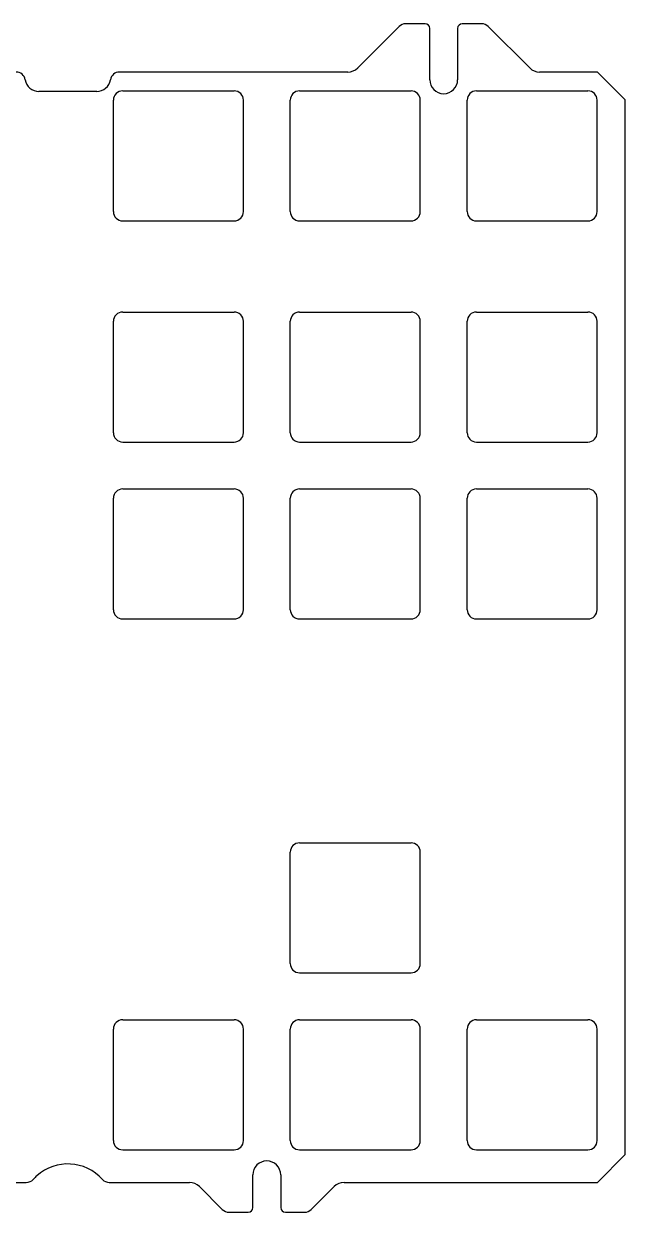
# Model space of a CAD drawing. Header units: inches. Extents: x -66 to 282, y 76 to 204.
# Drawn here: x 217.5 to 282.3, y 75.9 to 203.9 of the extents above; entities that cross this region are included whole.
import ezdxf

# ---------------------------------------------------------------- set-up
doc = ezdxf.new("R2010")
doc.units = ezdxf.units.IN
doc.header["$MEASUREMENT"] = 0

# ---------------------------------------------------------------- blocks, each defined once
blk = doc.blocks.new('block 158')
at = {"color": 5, "lineweight": 25, "true_color": 0x0000ff}
blk.add_open_spline([(247.21, 96.62), (246.65, 96.62), (246.21, 96.17), (246.21, 95.62)], degree=3, dxfattribs=at)
blk = doc.blocks.new('block 159')
at = {"color": 5, "lineweight": 25, "true_color": 0x0000ff}
blk.add_lwpolyline([(247.21, 96.62), (259.21, 96.62)], dxfattribs=at)
blk = doc.blocks.new('block 160')
at = {"color": 5, "lineweight": 25, "true_color": 0x0000ff}
blk.add_open_spline([(260.21, 95.62), (260.21, 96.17), (259.76, 96.62), (259.21, 96.62)], degree=3, dxfattribs=at)
blk = doc.blocks.new('block 161')
at = {"color": 5, "lineweight": 25, "true_color": 0x0000ff}
blk.add_lwpolyline([(260.21, 83.62), (260.21, 95.62)], dxfattribs=at)
blk = doc.blocks.new('block 162')
at = {"color": 5, "lineweight": 25, "true_color": 0x0000ff}
blk.add_open_spline([(259.21, 82.62), (259.76, 82.62), (260.21, 83.07), (260.21, 83.62)], degree=3, dxfattribs=at)
blk = doc.blocks.new('block 163')
at = {"color": 5, "lineweight": 25, "true_color": 0x0000ff}
blk.add_lwpolyline([(247.21, 82.62), (259.21, 82.62)], dxfattribs=at)
blk = doc.blocks.new('block 164')
at = {"color": 5, "lineweight": 25, "true_color": 0x0000ff}
blk.add_open_spline([(246.21, 83.62), (246.21, 83.07), (246.65, 82.62), (247.21, 82.62)], degree=3, dxfattribs=at)
blk = doc.blocks.new('block 165')
at = {"color": 5, "lineweight": 25, "true_color": 0x0000ff}
blk.add_lwpolyline([(246.21, 83.62), (246.21, 95.62)], dxfattribs=at)
blk = doc.blocks.new('block 166')
at = {"color": 5, "lineweight": 25, "true_color": 0x0000ff}
blk.add_open_spline([(266.26, 96.62), (265.7, 96.62), (265.26, 96.17), (265.26, 95.62)], degree=3, dxfattribs=at)
blk = doc.blocks.new('block 167')
at = {"color": 5, "lineweight": 25, "true_color": 0x0000ff}
blk.add_lwpolyline([(266.26, 96.62), (278.26, 96.62)], dxfattribs=at)
blk = doc.blocks.new('block 168')
at = {"color": 5, "lineweight": 25, "true_color": 0x0000ff}
blk.add_open_spline([(279.26, 95.62), (279.26, 96.17), (278.81, 96.62), (278.26, 96.62)], degree=3, dxfattribs=at)
blk = doc.blocks.new('block 169')
at = {"color": 5, "lineweight": 25, "true_color": 0x0000ff}
blk.add_lwpolyline([(279.26, 83.62), (279.26, 95.62)], dxfattribs=at)
blk = doc.blocks.new('block 170')
at = {"color": 5, "lineweight": 25, "true_color": 0x0000ff}
blk.add_open_spline([(278.26, 82.62), (278.81, 82.62), (279.26, 83.07), (279.26, 83.62)], degree=3, dxfattribs=at)
blk = doc.blocks.new('block 171')
at = {"color": 5, "lineweight": 25, "true_color": 0x0000ff}
blk.add_lwpolyline([(266.26, 82.62), (278.26, 82.62)], dxfattribs=at)
blk = doc.blocks.new('block 172')
at = {"color": 5, "lineweight": 25, "true_color": 0x0000ff}
blk.add_open_spline([(265.26, 83.62), (265.26, 83.07), (265.7, 82.62), (266.26, 82.62)], degree=3, dxfattribs=at)
blk = doc.blocks.new('block 173')
at = {"color": 5, "lineweight": 25, "true_color": 0x0000ff}
blk.add_lwpolyline([(265.26, 83.62), (265.26, 95.62)], dxfattribs=at)
blk = doc.blocks.new('block 206')
at = {"color": 5, "lineweight": 25, "true_color": 0x0000ff}
blk.add_open_spline([(228.16, 96.62), (227.6, 96.62), (227.16, 96.17), (227.16, 95.62)], degree=3, dxfattribs=at)
blk = doc.blocks.new('block 207')
at = {"color": 5, "lineweight": 25, "true_color": 0x0000ff}
blk.add_lwpolyline([(228.16, 96.62), (240.16, 96.62)], dxfattribs=at)
blk = doc.blocks.new('block 208')
at = {"color": 5, "lineweight": 25, "true_color": 0x0000ff}
blk.add_open_spline([(241.16, 95.62), (241.16, 96.17), (240.71, 96.62), (240.16, 96.62)], degree=3, dxfattribs=at)
blk = doc.blocks.new('block 209')
at = {"color": 5, "lineweight": 25, "true_color": 0x0000ff}
blk.add_lwpolyline([(241.16, 83.62), (241.16, 95.62)], dxfattribs=at)
blk = doc.blocks.new('block 210')
at = {"color": 5, "lineweight": 25, "true_color": 0x0000ff}
blk.add_open_spline([(240.16, 82.62), (240.71, 82.62), (241.16, 83.07), (241.16, 83.62)], degree=3, dxfattribs=at)
blk = doc.blocks.new('block 211')
at = {"color": 5, "lineweight": 25, "true_color": 0x0000ff}
blk.add_lwpolyline([(228.16, 82.62), (240.16, 82.62)], dxfattribs=at)
blk = doc.blocks.new('block 212')
at = {"color": 5, "lineweight": 25, "true_color": 0x0000ff}
blk.add_open_spline([(227.16, 83.62), (227.16, 83.07), (227.6, 82.62), (228.16, 82.62)], degree=3, dxfattribs=at)
blk = doc.blocks.new('block 213')
at = {"color": 5, "lineweight": 25, "true_color": 0x0000ff}
blk.add_lwpolyline([(227.16, 83.62), (227.16, 95.62)], dxfattribs=at)
blk = doc.blocks.new('block 238')
at = {"color": 5, "lineweight": 25, "true_color": 0x0000ff}
blk.add_open_spline([(247.21, 115.67), (246.65, 115.67), (246.21, 115.22), (246.21, 114.67)], degree=3, dxfattribs=at)
blk = doc.blocks.new('block 239')
at = {"color": 5, "lineweight": 25, "true_color": 0x0000ff}
blk.add_lwpolyline([(247.21, 115.67), (259.21, 115.67)], dxfattribs=at)
blk = doc.blocks.new('block 240')
at = {"color": 5, "lineweight": 25, "true_color": 0x0000ff}
blk.add_open_spline([(260.21, 114.67), (260.21, 115.22), (259.76, 115.67), (259.21, 115.67)], degree=3, dxfattribs=at)
blk = doc.blocks.new('block 241')
at = {"color": 5, "lineweight": 25, "true_color": 0x0000ff}
blk.add_lwpolyline([(260.21, 102.67), (260.21, 114.67)], dxfattribs=at)
blk = doc.blocks.new('block 242')
at = {"color": 5, "lineweight": 25, "true_color": 0x0000ff}
blk.add_open_spline([(259.21, 101.67), (259.76, 101.67), (260.21, 102.12), (260.21, 102.67)], degree=3, dxfattribs=at)
blk = doc.blocks.new('block 243')
at = {"color": 5, "lineweight": 25, "true_color": 0x0000ff}
blk.add_lwpolyline([(247.21, 101.67), (259.21, 101.67)], dxfattribs=at)
blk = doc.blocks.new('block 244')
at = {"color": 5, "lineweight": 25, "true_color": 0x0000ff}
blk.add_open_spline([(246.21, 102.67), (246.21, 102.12), (246.65, 101.67), (247.21, 101.67)], degree=3, dxfattribs=at)
blk = doc.blocks.new('block 245')
at = {"color": 5, "lineweight": 25, "true_color": 0x0000ff}
blk.add_lwpolyline([(246.21, 102.67), (246.21, 114.67)], dxfattribs=at)
blk = doc.blocks.new('block 286')
at = {"color": 5, "lineweight": 25, "true_color": 0x0000ff}
blk.add_open_spline([(266.26, 153.77), (265.7, 153.77), (265.26, 153.32), (265.26, 152.77)], degree=3, dxfattribs=at)
blk = doc.blocks.new('block 287')
at = {"color": 5, "lineweight": 25, "true_color": 0x0000ff}
blk.add_lwpolyline([(266.26, 153.77), (278.26, 153.77)], dxfattribs=at)
blk = doc.blocks.new('block 288')
at = {"color": 5, "lineweight": 25, "true_color": 0x0000ff}
blk.add_open_spline([(279.26, 152.77), (279.26, 153.32), (278.81, 153.77), (278.26, 153.77)], degree=3, dxfattribs=at)
blk = doc.blocks.new('block 289')
at = {"color": 5, "lineweight": 25, "true_color": 0x0000ff}
blk.add_lwpolyline([(279.26, 140.77), (279.26, 152.77)], dxfattribs=at)
blk = doc.blocks.new('block 290')
at = {"color": 5, "lineweight": 25, "true_color": 0x0000ff}
blk.add_open_spline([(278.26, 139.77), (278.81, 139.77), (279.26, 140.22), (279.26, 140.77)], degree=3, dxfattribs=at)
blk = doc.blocks.new('block 291')
at = {"color": 5, "lineweight": 25, "true_color": 0x0000ff}
blk.add_lwpolyline([(266.26, 139.77), (278.26, 139.77)], dxfattribs=at)
blk = doc.blocks.new('block 292')
at = {"color": 5, "lineweight": 25, "true_color": 0x0000ff}
blk.add_open_spline([(265.26, 140.77), (265.26, 140.22), (265.7, 139.77), (266.26, 139.77)], degree=3, dxfattribs=at)
blk = doc.blocks.new('block 293')
at = {"color": 5, "lineweight": 25, "true_color": 0x0000ff}
blk.add_lwpolyline([(265.26, 140.77), (265.26, 152.77)], dxfattribs=at)
blk = doc.blocks.new('block 318')
at = {"color": 5, "lineweight": 25, "true_color": 0x0000ff}
blk.add_open_spline([(228.16, 153.77), (227.6, 153.77), (227.16, 153.32), (227.16, 152.77)], degree=3, dxfattribs=at)
blk = doc.blocks.new('block 319')
at = {"color": 5, "lineweight": 25, "true_color": 0x0000ff}
blk.add_lwpolyline([(228.16, 153.77), (240.16, 153.77)], dxfattribs=at)
blk = doc.blocks.new('block 320')
at = {"color": 5, "lineweight": 25, "true_color": 0x0000ff}
blk.add_open_spline([(241.16, 152.77), (241.16, 153.32), (240.71, 153.77), (240.16, 153.77)], degree=3, dxfattribs=at)
blk = doc.blocks.new('block 321')
at = {"color": 5, "lineweight": 25, "true_color": 0x0000ff}
blk.add_lwpolyline([(241.16, 140.77), (241.16, 152.77)], dxfattribs=at)
blk = doc.blocks.new('block 322')
at = {"color": 5, "lineweight": 25, "true_color": 0x0000ff}
blk.add_open_spline([(240.16, 139.77), (240.71, 139.77), (241.16, 140.22), (241.16, 140.77)], degree=3, dxfattribs=at)
blk = doc.blocks.new('block 323')
at = {"color": 5, "lineweight": 25, "true_color": 0x0000ff}
blk.add_lwpolyline([(228.16, 139.77), (240.16, 139.77)], dxfattribs=at)
blk = doc.blocks.new('block 324')
at = {"color": 5, "lineweight": 25, "true_color": 0x0000ff}
blk.add_open_spline([(227.16, 140.77), (227.16, 140.22), (227.6, 139.77), (228.16, 139.77)], degree=3, dxfattribs=at)
blk = doc.blocks.new('block 325')
at = {"color": 5, "lineweight": 25, "true_color": 0x0000ff}
blk.add_lwpolyline([(227.16, 140.77), (227.16, 152.77)], dxfattribs=at)
blk = doc.blocks.new('block 326')
at = {"color": 5, "lineweight": 25, "true_color": 0x0000ff}
blk.add_open_spline([(247.21, 153.77), (246.65, 153.77), (246.21, 153.32), (246.21, 152.77)], degree=3, dxfattribs=at)
blk = doc.blocks.new('block 327')
at = {"color": 5, "lineweight": 25, "true_color": 0x0000ff}
blk.add_lwpolyline([(247.21, 153.77), (259.21, 153.77)], dxfattribs=at)
blk = doc.blocks.new('block 328')
at = {"color": 5, "lineweight": 25, "true_color": 0x0000ff}
blk.add_open_spline([(260.21, 152.77), (260.21, 153.32), (259.76, 153.77), (259.21, 153.77)], degree=3, dxfattribs=at)
blk = doc.blocks.new('block 329')
at = {"color": 5, "lineweight": 25, "true_color": 0x0000ff}
blk.add_lwpolyline([(260.21, 140.77), (260.21, 152.77)], dxfattribs=at)
blk = doc.blocks.new('block 330')
at = {"color": 5, "lineweight": 25, "true_color": 0x0000ff}
blk.add_open_spline([(259.21, 139.77), (259.76, 139.77), (260.21, 140.22), (260.21, 140.77)], degree=3, dxfattribs=at)
blk = doc.blocks.new('block 331')
at = {"color": 5, "lineweight": 25, "true_color": 0x0000ff}
blk.add_lwpolyline([(247.21, 139.77), (259.21, 139.77)], dxfattribs=at)
blk = doc.blocks.new('block 332')
at = {"color": 5, "lineweight": 25, "true_color": 0x0000ff}
blk.add_open_spline([(246.21, 140.77), (246.21, 140.22), (246.65, 139.77), (247.21, 139.77)], degree=3, dxfattribs=at)
blk = doc.blocks.new('block 333')
at = {"color": 5, "lineweight": 25, "true_color": 0x0000ff}
blk.add_lwpolyline([(246.21, 140.77), (246.21, 152.77)], dxfattribs=at)
blk = doc.blocks.new('block 350')
at = {"color": 5, "lineweight": 25, "true_color": 0x0000ff}
blk.add_open_spline([(266.26, 172.82), (265.7, 172.82), (265.26, 172.37), (265.26, 171.82)], degree=3, dxfattribs=at)
blk = doc.blocks.new('block 351')
at = {"color": 5, "lineweight": 25, "true_color": 0x0000ff}
blk.add_lwpolyline([(266.26, 172.82), (278.26, 172.82)], dxfattribs=at)
blk = doc.blocks.new('block 352')
at = {"color": 5, "lineweight": 25, "true_color": 0x0000ff}
blk.add_open_spline([(279.26, 171.82), (279.26, 172.37), (278.81, 172.82), (278.26, 172.82)], degree=3, dxfattribs=at)
blk = doc.blocks.new('block 353')
at = {"color": 5, "lineweight": 25, "true_color": 0x0000ff}
blk.add_lwpolyline([(279.26, 159.82), (279.26, 171.82)], dxfattribs=at)
blk = doc.blocks.new('block 354')
at = {"color": 5, "lineweight": 25, "true_color": 0x0000ff}
blk.add_open_spline([(278.26, 158.82), (278.81, 158.82), (279.26, 159.27), (279.26, 159.82)], degree=3, dxfattribs=at)
blk = doc.blocks.new('block 355')
at = {"color": 5, "lineweight": 25, "true_color": 0x0000ff}
blk.add_lwpolyline([(266.26, 158.82), (278.26, 158.82)], dxfattribs=at)
blk = doc.blocks.new('block 356')
at = {"color": 5, "lineweight": 25, "true_color": 0x0000ff}
blk.add_open_spline([(265.26, 159.82), (265.26, 159.27), (265.7, 158.82), (266.26, 158.82)], degree=3, dxfattribs=at)
blk = doc.blocks.new('block 357')
at = {"color": 5, "lineweight": 25, "true_color": 0x0000ff}
blk.add_lwpolyline([(265.26, 159.82), (265.26, 171.82)], dxfattribs=at)
blk = doc.blocks.new('block 646')
at = {"color": 5, "lineweight": 25, "true_color": 0x0000ff}
blk.add_open_spline([(228.16, 196.63), (227.6, 196.63), (227.16, 196.18), (227.16, 195.63)], degree=3, dxfattribs=at)
blk = doc.blocks.new('block 647')
at = {"color": 5, "lineweight": 25, "true_color": 0x0000ff}
blk.add_lwpolyline([(228.16, 196.63), (240.16, 196.63)], dxfattribs=at)
blk = doc.blocks.new('block 648')
at = {"color": 5, "lineweight": 25, "true_color": 0x0000ff}
blk.add_open_spline([(241.16, 195.63), (241.16, 196.18), (240.71, 196.63), (240.16, 196.63)], degree=3, dxfattribs=at)
blk = doc.blocks.new('block 649')
at = {"color": 5, "lineweight": 25, "true_color": 0x0000ff}
blk.add_lwpolyline([(241.16, 183.63), (241.16, 195.63)], dxfattribs=at)
blk = doc.blocks.new('block 650')
at = {"color": 5, "lineweight": 25, "true_color": 0x0000ff}
blk.add_open_spline([(240.16, 182.63), (240.71, 182.63), (241.16, 183.08), (241.16, 183.63)], degree=3, dxfattribs=at)
blk = doc.blocks.new('block 651')
at = {"color": 5, "lineweight": 25, "true_color": 0x0000ff}
blk.add_lwpolyline([(228.16, 182.63), (240.16, 182.63)], dxfattribs=at)
blk = doc.blocks.new('block 652')
at = {"color": 5, "lineweight": 25, "true_color": 0x0000ff}
blk.add_open_spline([(227.16, 183.63), (227.16, 183.08), (227.6, 182.63), (228.16, 182.63)], degree=3, dxfattribs=at)
blk = doc.blocks.new('block 653')
at = {"color": 5, "lineweight": 25, "true_color": 0x0000ff}
blk.add_lwpolyline([(227.16, 183.63), (227.16, 195.63)], dxfattribs=at)
blk = doc.blocks.new('block 678')
at = {"color": 5, "lineweight": 25, "true_color": 0x0000ff}
blk.add_open_spline([(247.21, 196.63), (246.65, 196.63), (246.21, 196.18), (246.21, 195.63)], degree=3, dxfattribs=at)
blk = doc.blocks.new('block 679')
at = {"color": 5, "lineweight": 25, "true_color": 0x0000ff}
blk.add_lwpolyline([(247.21, 196.63), (259.21, 196.63)], dxfattribs=at)
blk = doc.blocks.new('block 680')
at = {"color": 5, "lineweight": 25, "true_color": 0x0000ff}
blk.add_open_spline([(260.21, 195.63), (260.21, 196.18), (259.76, 196.63), (259.21, 196.63)], degree=3, dxfattribs=at)
blk = doc.blocks.new('block 681')
at = {"color": 5, "lineweight": 25, "true_color": 0x0000ff}
blk.add_lwpolyline([(260.21, 183.63), (260.21, 195.63)], dxfattribs=at)
blk = doc.blocks.new('block 682')
at = {"color": 5, "lineweight": 25, "true_color": 0x0000ff}
blk.add_open_spline([(259.21, 182.63), (259.76, 182.63), (260.21, 183.08), (260.21, 183.63)], degree=3, dxfattribs=at)
blk = doc.blocks.new('block 683')
at = {"color": 5, "lineweight": 25, "true_color": 0x0000ff}
blk.add_lwpolyline([(247.21, 182.63), (259.21, 182.63)], dxfattribs=at)
blk = doc.blocks.new('block 684')
at = {"color": 5, "lineweight": 25, "true_color": 0x0000ff}
blk.add_open_spline([(246.21, 183.63), (246.21, 183.08), (246.65, 182.63), (247.21, 182.63)], degree=3, dxfattribs=at)
blk = doc.blocks.new('block 685')
at = {"color": 5, "lineweight": 25, "true_color": 0x0000ff}
blk.add_lwpolyline([(246.21, 183.63), (246.21, 195.63)], dxfattribs=at)
blk = doc.blocks.new('block 702')
at = {"color": 5, "lineweight": 25, "true_color": 0x0000ff}
blk.add_open_spline([(228.16, 172.82), (227.6, 172.82), (227.16, 172.37), (227.16, 171.82)], degree=3, dxfattribs=at)
blk = doc.blocks.new('block 703')
at = {"color": 5, "lineweight": 25, "true_color": 0x0000ff}
blk.add_lwpolyline([(228.16, 172.82), (240.16, 172.82)], dxfattribs=at)
blk = doc.blocks.new('block 704')
at = {"color": 5, "lineweight": 25, "true_color": 0x0000ff}
blk.add_open_spline([(241.16, 171.82), (241.16, 172.37), (240.71, 172.82), (240.16, 172.82)], degree=3, dxfattribs=at)
blk = doc.blocks.new('block 705')
at = {"color": 5, "lineweight": 25, "true_color": 0x0000ff}
blk.add_lwpolyline([(241.16, 159.82), (241.16, 171.82)], dxfattribs=at)
blk = doc.blocks.new('block 706')
at = {"color": 5, "lineweight": 25, "true_color": 0x0000ff}
blk.add_open_spline([(240.16, 158.82), (240.71, 158.82), (241.16, 159.27), (241.16, 159.82)], degree=3, dxfattribs=at)
blk = doc.blocks.new('block 707')
at = {"color": 5, "lineweight": 25, "true_color": 0x0000ff}
blk.add_lwpolyline([(228.16, 158.82), (240.16, 158.82)], dxfattribs=at)
blk = doc.blocks.new('block 708')
at = {"color": 5, "lineweight": 25, "true_color": 0x0000ff}
blk.add_open_spline([(227.16, 159.82), (227.16, 159.27), (227.6, 158.82), (228.16, 158.82)], degree=3, dxfattribs=at)
blk = doc.blocks.new('block 709')
at = {"color": 5, "lineweight": 25, "true_color": 0x0000ff}
blk.add_lwpolyline([(227.16, 159.82), (227.16, 171.82)], dxfattribs=at)
blk = doc.blocks.new('block 710')
at = {"color": 5, "lineweight": 25, "true_color": 0x0000ff}
blk.add_open_spline([(266.26, 196.63), (265.7, 196.63), (265.26, 196.18), (265.26, 195.63)], degree=3, dxfattribs=at)
blk = doc.blocks.new('block 711')
at = {"color": 5, "lineweight": 25, "true_color": 0x0000ff}
blk.add_lwpolyline([(266.26, 196.63), (278.26, 196.63)], dxfattribs=at)
blk = doc.blocks.new('block 712')
at = {"color": 5, "lineweight": 25, "true_color": 0x0000ff}
blk.add_open_spline([(279.26, 195.63), (279.26, 196.18), (278.81, 196.63), (278.26, 196.63)], degree=3, dxfattribs=at)
blk = doc.blocks.new('block 713')
at = {"color": 5, "lineweight": 25, "true_color": 0x0000ff}
blk.add_lwpolyline([(279.26, 183.63), (279.26, 195.63)], dxfattribs=at)
blk = doc.blocks.new('block 714')
at = {"color": 5, "lineweight": 25, "true_color": 0x0000ff}
blk.add_open_spline([(278.26, 182.63), (278.81, 182.63), (279.26, 183.08), (279.26, 183.63)], degree=3, dxfattribs=at)
blk = doc.blocks.new('block 715')
at = {"color": 5, "lineweight": 25, "true_color": 0x0000ff}
blk.add_lwpolyline([(266.26, 182.63), (278.26, 182.63)], dxfattribs=at)
blk = doc.blocks.new('block 716')
at = {"color": 5, "lineweight": 25, "true_color": 0x0000ff}
blk.add_open_spline([(265.26, 183.63), (265.26, 183.08), (265.7, 182.63), (266.26, 182.63)], degree=3, dxfattribs=at)
blk = doc.blocks.new('block 717')
at = {"color": 5, "lineweight": 25, "true_color": 0x0000ff}
blk.add_lwpolyline([(265.26, 183.63), (265.26, 195.63)], dxfattribs=at)
blk = doc.blocks.new('block 742')
at = {"color": 5, "lineweight": 25, "true_color": 0x0000ff}
blk.add_open_spline([(247.21, 172.82), (246.65, 172.82), (246.21, 172.37), (246.21, 171.82)], degree=3, dxfattribs=at)
blk = doc.blocks.new('block 743')
at = {"color": 5, "lineweight": 25, "true_color": 0x0000ff}
blk.add_lwpolyline([(247.21, 172.82), (259.21, 172.82)], dxfattribs=at)
blk = doc.blocks.new('block 744')
at = {"color": 5, "lineweight": 25, "true_color": 0x0000ff}
blk.add_open_spline([(260.21, 171.82), (260.21, 172.37), (259.76, 172.82), (259.21, 172.82)], degree=3, dxfattribs=at)
blk = doc.blocks.new('block 745')
at = {"color": 5, "lineweight": 25, "true_color": 0x0000ff}
blk.add_lwpolyline([(260.21, 159.82), (260.21, 171.82)], dxfattribs=at)
blk = doc.blocks.new('block 746')
at = {"color": 5, "lineweight": 25, "true_color": 0x0000ff}
blk.add_open_spline([(259.21, 158.82), (259.76, 158.82), (260.21, 159.27), (260.21, 159.82)], degree=3, dxfattribs=at)
blk = doc.blocks.new('block 747')
at = {"color": 5, "lineweight": 25, "true_color": 0x0000ff}
blk.add_lwpolyline([(247.21, 158.82), (259.21, 158.82)], dxfattribs=at)
blk = doc.blocks.new('block 748')
at = {"color": 5, "lineweight": 25, "true_color": 0x0000ff}
blk.add_open_spline([(246.21, 159.82), (246.21, 159.27), (246.65, 158.82), (247.21, 158.82)], degree=3, dxfattribs=at)
blk = doc.blocks.new('block 749')
at = {"color": 5, "lineweight": 25, "true_color": 0x0000ff}
blk.add_lwpolyline([(246.21, 159.82), (246.21, 171.82)], dxfattribs=at)
blk = doc.blocks.new('block 784')
at = {"color": 5, "lineweight": 25, "true_color": 0x0000ff}
blk.add_lwpolyline([(156.75, 79.1), (217.78, 79.1)], dxfattribs=at)
blk = doc.blocks.new('block 785')
at = {"color": 5, "lineweight": 25, "true_color": 0x0000ff}
blk.add_open_spline([(217.78, 79.1), (218.06, 79.1), (218.33, 79.22), (218.52, 79.43)], degree=3, dxfattribs=at)
blk = doc.blocks.new('block 786')
at = {"color": 5, "lineweight": 25, "true_color": 0x0000ff}
blk.add_open_spline([(225.98, 79.43), (224.14, 81.49), (220.97, 81.66), (218.92, 79.82), (218.78, 79.7), (218.65, 79.57), (218.52, 79.43)], degree=3, knots=[0, 0, 0, 0, 1, 1, 1, 2, 2, 2, 2], dxfattribs=at)
blk = doc.blocks.new('block 787')
at = {"color": 5, "lineweight": 25, "true_color": 0x0000ff}
blk.add_open_spline([(225.98, 79.43), (226.17, 79.22), (226.44, 79.1), (226.72, 79.1)], degree=3, dxfattribs=at)
blk = doc.blocks.new('block 788')
at = {"color": 5, "lineweight": 25, "true_color": 0x0000ff}
blk.add_lwpolyline([(226.72, 79.1), (235.36, 79.1)], dxfattribs=at)
blk = doc.blocks.new('block 789')
at = {"color": 5, "lineweight": 25, "true_color": 0x0000ff}
blk.add_open_spline([(236.42, 78.66), (236.14, 78.94), (235.76, 79.1), (235.36, 79.1)], degree=3, dxfattribs=at)
blk = doc.blocks.new('block 790')
at = {"color": 5, "lineweight": 25, "true_color": 0x0000ff}
blk.add_lwpolyline([(236.42, 78.66), (238.89, 76.19)], dxfattribs=at)
blk = doc.blocks.new('block 791')
at = {"color": 5, "lineweight": 25, "true_color": 0x0000ff}
blk.add_open_spline([(238.89, 76.19), (239.08, 76), (239.33, 75.9), (239.6, 75.9)], degree=3, dxfattribs=at)
blk = doc.blocks.new('block 792')
at = {"color": 5, "lineweight": 25, "true_color": 0x0000ff}
blk.add_lwpolyline([(239.6, 75.9), (241.68, 75.9)], dxfattribs=at)
blk = doc.blocks.new('block 793')
at = {"color": 5, "lineweight": 25, "true_color": 0x0000ff}
blk.add_open_spline([(241.68, 75.9), (241.96, 75.9), (242.18, 76.12), (242.18, 76.4)], degree=3, dxfattribs=at)
blk = doc.blocks.new('block 794')
at = {"color": 5, "lineweight": 25, "true_color": 0x0000ff}
blk.add_lwpolyline([(242.18, 76.4), (242.18, 79.92)], dxfattribs=at)
blk = doc.blocks.new('block 795')
at = {"color": 5, "lineweight": 25, "true_color": 0x0000ff}
blk.add_open_spline([(245.18, 79.92), (245.18, 80.75), (244.51, 81.42), (243.68, 81.42), (242.85, 81.42), (242.18, 80.75), (242.18, 79.92)], degree=3, knots=[0, 0, 0, 0, 1, 1, 1, 2, 2, 2, 2], dxfattribs=at)
blk = doc.blocks.new('block 796')
at = {"color": 5, "lineweight": 25, "true_color": 0x0000ff}
blk.add_lwpolyline([(245.18, 79.92), (245.18, 76.4)], dxfattribs=at)
blk = doc.blocks.new('block 797')
at = {"color": 5, "lineweight": 25, "true_color": 0x0000ff}
blk.add_open_spline([(245.18, 76.4), (245.18, 76.12), (245.41, 75.9), (245.68, 75.9)], degree=3, dxfattribs=at)
blk = doc.blocks.new('block 798')
at = {"color": 5, "lineweight": 25, "true_color": 0x0000ff}
blk.add_lwpolyline([(245.68, 75.9), (247.77, 75.9)], dxfattribs=at)
blk = doc.blocks.new('block 799')
at = {"color": 5, "lineweight": 25, "true_color": 0x0000ff}
blk.add_open_spline([(247.77, 75.9), (248.03, 75.9), (248.29, 76), (248.47, 76.19)], degree=3, dxfattribs=at)
blk = doc.blocks.new('block 800')
at = {"color": 5, "lineweight": 25, "true_color": 0x0000ff}
blk.add_lwpolyline([(248.47, 76.19), (250.94, 78.66)], dxfattribs=at)
blk = doc.blocks.new('block 801')
at = {"color": 5, "lineweight": 25, "true_color": 0x0000ff}
blk.add_open_spline([(252, 79.1), (251.6, 79.1), (251.22, 78.94), (250.94, 78.66)], degree=3, dxfattribs=at)
blk = doc.blocks.new('block 802')
at = {"color": 5, "lineweight": 25, "true_color": 0x0000ff}
blk.add_lwpolyline([(252, 79.1), (279.28, 79.1)], dxfattribs=at)
blk = doc.blocks.new('block 803')
at = {"color": 5, "lineweight": 25, "true_color": 0x0000ff}
blk.add_lwpolyline([(279.28, 79.1), (282.28, 82.1)], dxfattribs=at)
blk = doc.blocks.new('block 804')
at = {"color": 5, "lineweight": 25, "true_color": 0x0000ff}
blk.add_lwpolyline([(282.28, 82.1), (282.28, 195.66)], dxfattribs=at)
blk = doc.blocks.new('block 805')
at = {"color": 5, "lineweight": 25, "true_color": 0x0000ff}
blk.add_lwpolyline([(282.28, 195.66), (279.28, 198.66)], dxfattribs=at)
blk = doc.blocks.new('block 806')
at = {"color": 5, "lineweight": 25, "true_color": 0x0000ff}
blk.add_lwpolyline([(279.28, 198.66), (273.05, 198.66)], dxfattribs=at)
blk = doc.blocks.new('block 807')
at = {"color": 5, "lineweight": 25, "true_color": 0x0000ff}
blk.add_open_spline([(271.99, 199.1), (272.27, 198.82), (272.65, 198.66), (273.05, 198.66)], degree=3, dxfattribs=at)
blk = doc.blocks.new('block 808')
at = {"color": 5, "lineweight": 25, "true_color": 0x0000ff}
blk.add_lwpolyline([(271.99, 199.1), (267.52, 203.56)], dxfattribs=at)
blk = doc.blocks.new('block 809')
at = {"color": 5, "lineweight": 25, "true_color": 0x0000ff}
blk.add_open_spline([(267.52, 203.56), (267.34, 203.75), (267.08, 203.86), (266.82, 203.86)], degree=3, dxfattribs=at)
blk = doc.blocks.new('block 810')
at = {"color": 5, "lineweight": 25, "true_color": 0x0000ff}
blk.add_lwpolyline([(266.82, 203.86), (264.73, 203.86)], dxfattribs=at)
blk = doc.blocks.new('block 811')
at = {"color": 5, "lineweight": 25, "true_color": 0x0000ff}
blk.add_open_spline([(264.73, 203.86), (264.46, 203.86), (264.23, 203.63), (264.23, 203.36)], degree=3, dxfattribs=at)
blk = doc.blocks.new('block 812')
at = {"color": 5, "lineweight": 25, "true_color": 0x0000ff}
blk.add_lwpolyline([(264.23, 203.36), (264.23, 197.83)], dxfattribs=at)
blk = doc.blocks.new('block 813')
at = {"color": 5, "lineweight": 25, "true_color": 0x0000ff}
blk.add_open_spline([(261.23, 197.83), (261.23, 197), (261.9, 196.33), (262.73, 196.33), (263.56, 196.33), (264.23, 197), (264.23, 197.83)], degree=3, knots=[0, 0, 0, 0, 1, 1, 1, 2, 2, 2, 2], dxfattribs=at)
blk = doc.blocks.new('block 814')
at = {"color": 5, "lineweight": 25, "true_color": 0x0000ff}
blk.add_lwpolyline([(261.23, 197.83), (261.23, 203.36)], dxfattribs=at)
blk = doc.blocks.new('block 815')
at = {"color": 5, "lineweight": 25, "true_color": 0x0000ff}
blk.add_open_spline([(261.23, 203.36), (261.23, 203.63), (261.01, 203.86), (260.73, 203.86)], degree=3, dxfattribs=at)
blk = doc.blocks.new('block 816')
at = {"color": 5, "lineweight": 25, "true_color": 0x0000ff}
blk.add_lwpolyline([(260.73, 203.86), (258.65, 203.86)], dxfattribs=at)
blk = doc.blocks.new('block 817')
at = {"color": 5, "lineweight": 25, "true_color": 0x0000ff}
blk.add_open_spline([(258.65, 203.86), (258.38, 203.86), (258.13, 203.75), (257.94, 203.56)], degree=3, dxfattribs=at)
blk = doc.blocks.new('block 818')
at = {"color": 5, "lineweight": 25, "true_color": 0x0000ff}
blk.add_lwpolyline([(257.94, 203.56), (253.47, 199.1)], dxfattribs=at)
blk = doc.blocks.new('block 819')
at = {"color": 5, "lineweight": 25, "true_color": 0x0000ff}
blk.add_open_spline([(252.41, 198.66), (252.81, 198.66), (253.19, 198.82), (253.47, 199.1)], degree=3, dxfattribs=at)
blk = doc.blocks.new('block 820')
at = {"color": 5, "lineweight": 25, "true_color": 0x0000ff}
blk.add_lwpolyline([(252.41, 198.66), (227.82, 198.66)], dxfattribs=at)
blk = doc.blocks.new('block 821')
at = {"color": 5, "lineweight": 25, "true_color": 0x0000ff}
blk.add_open_spline([(227.82, 198.66), (227.33, 198.66), (226.92, 198.31), (226.84, 197.83)], degree=3, dxfattribs=at)
blk = doc.blocks.new('block 822')
at = {"color": 5, "lineweight": 25, "true_color": 0x0000ff}
blk.add_open_spline([(225.36, 196.58), (226.09, 196.58), (226.71, 197.11), (226.84, 197.83)], degree=3, dxfattribs=at)
blk = doc.blocks.new('block 823')
at = {"color": 5, "lineweight": 25, "true_color": 0x0000ff}
blk.add_lwpolyline([(225.36, 196.58), (219.14, 196.58)], dxfattribs=at)
blk = doc.blocks.new('block 824')
at = {"color": 5, "lineweight": 25, "true_color": 0x0000ff}
blk.add_open_spline([(217.66, 197.83), (217.79, 197.11), (218.41, 196.58), (219.14, 196.58)], degree=3, dxfattribs=at)
blk = doc.blocks.new('block 825')
at = {"color": 5, "lineweight": 25, "true_color": 0x0000ff}
blk.add_open_spline([(217.66, 197.83), (217.58, 198.31), (217.17, 198.66), (216.68, 198.66)], degree=3, dxfattribs=at)

msp = doc.modelspace()

# ---------------------------------------------------------------- block references
for name in ['block 818', 'block 817', 'block 816', 'block 815', 'block 811', 'block 810', 'block 809', 'block 808', 'block 814', 'block 812', 'block 825', 'block 821', 'block 820', 'block 819', 'block 807', 'block 806', 'block 805', 'block 824', 'block 822', 'block 813', 'block 823', 'block 646', 'block 647', 'block 648', 'block 678', 'block 679', 'block 680', 'block 710', 'block 711', 'block 712', 'block 653', 'block 649', 'block 685', 'block 681', 'block 717', 'block 713', 'block 804', 'block 652', 'block 650', 'block 684', 'block 682', 'block 716', 'block 714', 'block 651', 'block 683', 'block 715', 'block 702', 'block 703', 'block 704', 'block 742', 'block 743', 'block 744', 'block 350', 'block 351', 'block 352', 'block 709', 'block 705', 'block 749', 'block 745', 'block 357', 'block 353', 'block 708', 'block 707', 'block 706', 'block 748', 'block 747', 'block 746', 'block 356', 'block 355', 'block 354', 'block 318', 'block 319', 'block 320', 'block 326', 'block 327', 'block 328', 'block 286', 'block 287', 'block 288', 'block 325', 'block 321', 'block 333', 'block 329', 'block 293', 'block 289', 'block 324', 'block 322', 'block 332', 'block 330', 'block 292', 'block 290', 'block 323', 'block 331', 'block 291', 'block 238', 'block 239', 'block 240', 'block 245', 'block 241', 'block 244', 'block 242', 'block 243', 'block 206', 'block 207', 'block 208', 'block 158', 'block 159', 'block 160', 'block 166', 'block 167', 'block 168', 'block 213', 'block 209', 'block 165', 'block 161', 'block 173', 'block 169', 'block 212', 'block 210', 'block 164', 'block 162', 'block 172', 'block 170', 'block 211', 'block 163', 'block 171', 'block 803', 'block 786', 'block 795', 'block 785', 'block 787', 'block 794', 'block 796', 'block 784', 'block 788', 'block 789', 'block 790', 'block 800', 'block 801', 'block 802', 'block 791', 'block 792', 'block 793', 'block 797', 'block 798', 'block 799']:
    msp.add_blockref(name, (0, 0))

doc.saveas('drawing.dxf')
